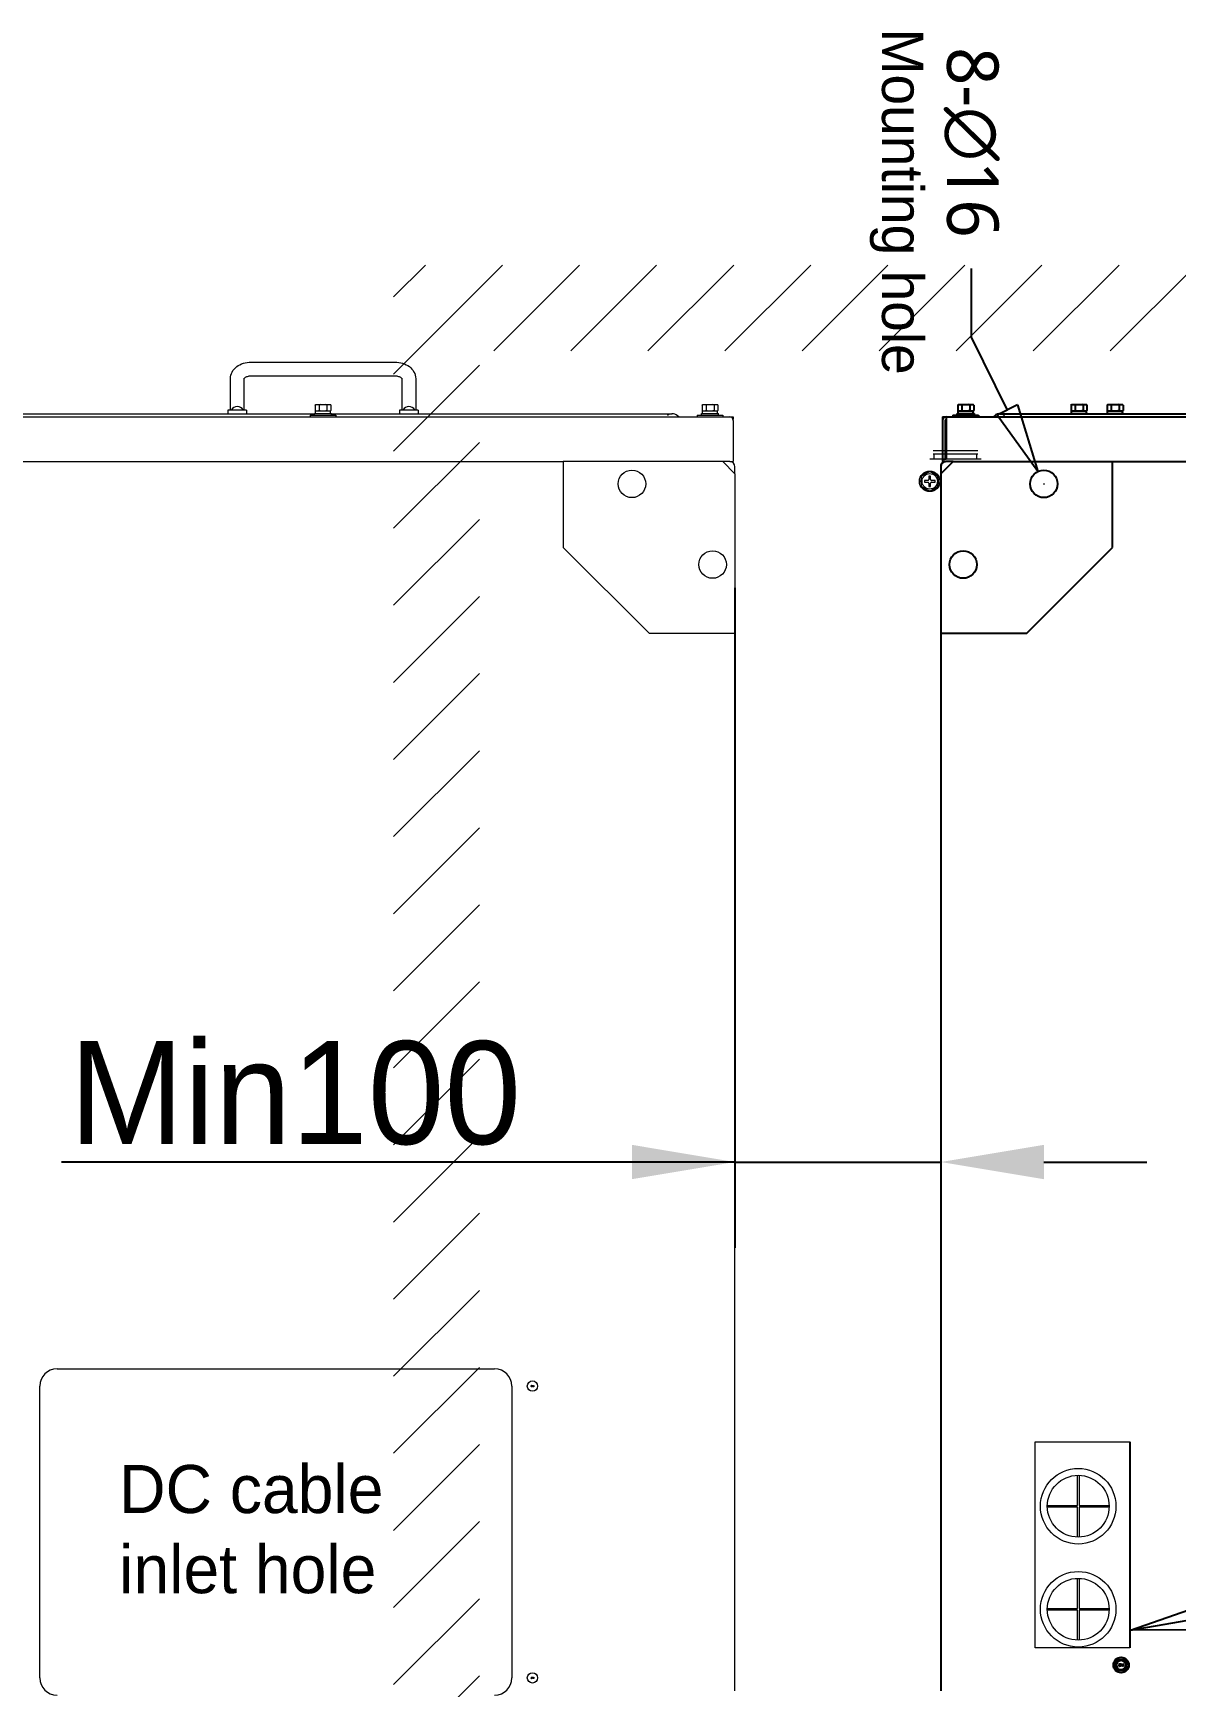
# Model space of a CAD drawing. Header units: inches. Extents: x -4705 to 38647, y 7098 to 31800.
# Drawn here: x 16707 to 17373, y 27996 to 28959 of the extents above; entities that cross this region are included whole.
import ezdxf

# ---------------------------------------------------------------- set-up
doc = ezdxf.new("R2010")
doc.units = ezdxf.units.IN
doc.header["$LTSCALE"] = 10
doc.header["$MEASUREMENT"] = 0
doc.layers.get('0').update_dxf_attribs({"lineweight": 0})
doc.layers.get('Defpoints').update_dxf_attribs({"lineweight": 0})
doc.layers.add('00_COMPONENTS', color=7, linetype='Continuous', lineweight=0)
doc.layers.add('20_ALL_FEATURES', color=7, linetype='Continuous')
doc.layers.add('DIM', color=7, linetype='Continuous')
doc.styles.add('DWGTransNewTextStyle', font='SourceHanSansCN-Normal.ttf')
doc.styles.get("Standard").update_dxf_attribs({"font": 'SourceHanSansCN-Normal.ttf'})
doc.dimstyles.new('ISO-25', dxfattribs={"dimtxt": 100, "dimasz": 80, "dimexe": 50, "dimexo": 50, "dimgap": 20, "dimtad": 1, "dimtxsty": 'Standard', "dimcen": 20, "dimadec": 0, "dimazin": 0, "dimtfac": 1, "dimtmove": 0, "dimatfit": 3, "dimfxl": 1, "dimarcsym": 0})
doc.dimstyles.new('副本 (2) Standard', dxfattribs={"dimtxt": 30, "dimasz": 40, "dimexe": 20, "dimexo": 2, "dimgap": 5, "dimtad": 1, "dimtoh": 1, "dimdec": 0, "dimdsep": 46, "dimtxsty": 'Standard', "dimblk": 'CLOSEDBLANK', "dimcen": 0.09, "dimclrd": 256, "dimadec": 0, "dimazin": 0, "dimtfac": 1, "dimtdec": 0, "dimtofl": 0, "dimtmove": 1, "dimatfit": 2, "dimldrblk": 'CLOSEDBLANK', "dimfxl": 1, "dimtolj": 1, "dimtzin": 0, "dimarcsym": 0})

# ---------------------------------------------------------------- blocks, each defined once
blk = doc.blocks.new('_ClosedBlank')
at = {"color": 0, "linetype": 'ByBlock', "lineweight": -2}
for p, q in [((-1, 0.167), (0, 0)), ((-1, 0.167), (-1, -0.167)), ((0, 0), (-1, -0.167))]:
    blk.add_line(p, q, dxfattribs=at)
blk = doc.blocks.new('*D75')
at = {"color": 2, "lineweight": -2, "ltscale": 50, "transparency": 16777216}
for p, q in [((70.83, -180), (71.01, -180)), ((70.92, -180.09), (70.92, -179.91))]:
    blk.add_line(p, q, dxfattribs=at)
at = {"lineweight": -2, "ltscale": 50, "transparency": 16777216}
for p, q in [((-14.62, -222.38), (27.91, -201.31)), ((-54.62, -222.38), (-14.62, -222.38))]:
    blk.add_line(p, q, dxfattribs=at)
at = {"layer": 'Defpoints', "color": 0, "ltscale": 50, "transparency": 16777216}
for p in [(78.09, -176.45), (63.75, -183.55)]:
    blk.add_point(p, dxfattribs=at)
at = {"lineweight": -2, "ltscale": 50, "transparency": 16777216, "xscale": 40, "yscale": 40, "zscale": 40, "rotation": 26.35738371707308}
blk.add_blockref('_ClosedBlank', (63.75, -183.55), dxfattribs=at)
at = {"color": 2, "ltscale": 50, "transparency": 16777216, "insert": (-127.98, -222.38), "char_height": 30, "attachment_point": 5}
blk.add_mtext('\\A1;\\A1;{\\fLucida Sans Unicode|b0|i0|c134|p34;8-∅16}', dxfattribs=at)
blk = doc.blocks.new('*D50')
at = {"layer": 'Defpoints', "color": 0, "transparency": 16777216}
for p in [(17115.76, 28685.77), (17235.76, 28685.77), (17235.76, 28301.27)]:
    blk.add_point(p, dxfattribs=at)
at = {"layer": 'DIM', "color": 0, "lineweight": -2, "transparency": 16777216}
for p, q in [((17115.76, 28635.77), (17115.76, 28251.27)), ((17235.76, 28635.77), (17235.76, 28251.27)), ((17115.76, 28301.27), (16723.38, 28301.27)), ((17055.76, 28301.27), (16995.76, 28301.27)), ((17115.76, 28301.27), (17235.76, 28301.27)), ((17295.76, 28301.27), (17355.76, 28301.27))]:
    blk.add_line(p, q, dxfattribs=at)
at = {"layer": 'DIM', "color": 0, "transparency": 16777216}
for points in [[(17055.76, 28291.27), (17055.76, 28311.27), (17115.76, 28301.27)], [(17295.76, 28311.27), (17295.76, 28291.27), (17235.76, 28301.27)]]:
    blk.add_solid(points, dxfattribs=at)
at = {"layer": 'DIM', "color": 0, "ltscale": 50, "transparency": 16777216, "insert": (16859.56, 28341.27), "char_height": 60, "attachment_point": 5}
blk.add_mtext('Min100', dxfattribs=at)
blk = doc.blocks.new('xc-pcs-01')
at = {"color": 7, "linetype": 'Continuous'}
for p, q in [((31.92, -239), (31.92, 839)), ((57.92, -140), (57.92, 740)), ((30.12, -205.55), (30.12, -36)), ((24.98, -133.88), (24.68, -134.18)), ((24.68, -142.82), (24.68, -134.18)), ((24.98, -133.88), (28.12, -133.88)), ((28.42, -134.18), (28.12, -133.88)), ((29.82, -134.13), (28.42, -134.13)), ((28.42, -142.88), (28.42, -134.13)), ((30.12, -133.5), (29.82, -133.5)), ((29.82, -143.5), (29.82, -133.5)), ((758.17, -133.6), (759.67, -133.6)), ((758.17, -133.88), (758.17, -133.6)), ((759.51, -134.35), (758.17, -133.88)), ((758.17, -134.82), (759.51, -134.35)), ((758.17, -135.1), (758.17, -134.82)), ((759.67, -133.79), (758.49, -133.79)), ((758.49, -133.79), (759.67, -134.22)), ((759.67, -134.47), (758.49, -134.91)), ((759.67, -133.6), (759.67, -133.79)), ((759.67, -134.22), (759.67, -134.47)), ((24.98, -143.12), (24.68, -142.82)), ((24.98, -136.19), (28.12, -136.19)), ((24.98, -140.81), (28.12, -140.81)), ((24.98, -143.12), (28.12, -143.12)), ((28.42, -142.82), (28.12, -143.12)), ((29.82, -142.88), (28.42, -142.88)), ((30.12, -143.5), (29.82, -143.5)), ((107.92, -140), (57.92, -140)), ((57.92, -232.93), (57.92, -140)), ((157.92, -190), (107.92, -140)), ((759.67, -135.1), (758.17, -135.1)), ((758.17, -135.35), (759, -135.35)), ((758.17, -136.41), (758.17, -135.35)), ((758.33, -136.41), (758.17, -136.41)), ((758.84, -135.51), (758.33, -135.51)), ((758.33, -135.51), (758.33, -136.41)), ((758.49, -134.91), (759.67, -134.91)), ((758.71, -135.82), (758.74, -135.66)), ((758.71, -136.01), (758.71, -135.82)), ((758.74, -136.16), (758.71, -136.01)), ((758.74, -135.66), (758.84, -135.51)), ((758.84, -136.32), (758.74, -136.16)), ((758.97, -136.41), (758.84, -136.32)), ((758.9, -135.69), (758.87, -135.82)), ((758.87, -135.82), (758.87, -136.01)), ((758.87, -136.01), (758.9, -136.13)), ((759, -135.57), (758.9, -135.69)), ((758.9, -136.13), (758.97, -136.23)), ((758.97, -136.23), (759.06, -136.29)), ((759.13, -136.47), (758.97, -136.41)), ((759, -135.35), (759, -135.57)), ((759.06, -136.29), (759.16, -136.32)), ((759.26, -136.47), (759.13, -136.47)), ((759.16, -136.32), (759.22, -136.32)), ((759.22, -136.32), (759.32, -136.29)), ((759.41, -136.41), (759.26, -136.47)), ((759.29, -135.35), (759.41, -135.41)), ((759.29, -135.54), (759.29, -135.35)), ((759.41, -135.6), (759.29, -135.54)), ((759.32, -136.29), (759.41, -136.23)), ((759.41, -135.41), (759.54, -135.51)), ((759.48, -135.69), (759.41, -135.6)), ((759.41, -136.23), (759.48, -136.13)), ((759.54, -136.32), (759.41, -136.41)), ((759.51, -135.82), (759.48, -135.69)), ((759.48, -136.13), (759.51, -136.01)), ((759.51, -136.01), (759.51, -135.82)), ((759.54, -135.51), (759.64, -135.66)), ((759.64, -136.16), (759.54, -136.32)), ((759.64, -135.66), (759.67, -135.82)), ((759.67, -136.01), (759.64, -136.16)), ((759.67, -134.91), (759.67, -135.1)), ((759.67, -135.82), (759.67, -136.01)), ((24.98, -154.88), (24.68, -155.18)), ((24.68, -163.82), (24.68, -155.18)), ((24.98, -154.88), (28.12, -154.88)), ((24.98, -157.19), (28.12, -157.19)), ((24.98, -161.81), (28.12, -161.81)), ((28.42, -155.18), (28.12, -154.88)), ((29.82, -155.13), (28.42, -155.13)), ((28.42, -163.88), (28.42, -155.13)), ((30.12, -154.5), (29.82, -154.5)), ((29.82, -164.5), (29.82, -154.5)), ((24.98, -164.12), (24.68, -163.82)), ((24.98, -164.12), (28.12, -164.12)), ((28.42, -163.82), (28.12, -164.12)), ((29.82, -163.88), (28.42, -163.88)), ((30.12, -164.5), (29.82, -164.5)), ((157.92, -240), (157.92, -190)), ((24.98, -220.88), (24.68, -221.18)), ((24.68, -229.82), (24.68, -221.18)), ((24.98, -220.88), (28.12, -220.88)), ((28.42, -221.18), (28.12, -220.88)), ((29.82, -221.13), (28.42, -221.13)), ((28.42, -229.88), (28.42, -221.13)), ((30.92, -220.5), (29.82, -220.5)), ((29.82, -230.5), (29.82, -220.5)), ((30.92, -218), (31.92, -218)), ((30.92, -233), (30.92, -218)), ((24.98, -230.12), (24.68, -229.82)), ((24.98, -223.19), (28.12, -223.19)), ((24.98, -227.81), (28.12, -227.81)), ((24.98, -230.12), (28.12, -230.12)), ((28.42, -229.82), (28.12, -230.12)), ((29.82, -229.88), (28.42, -229.88)), ((30.92, -230.5), (29.82, -230.5)), ((30.92, -233), (31.92, -233)), ((31.92, -237), (56.42, -237)), ((31.92, -239), (33.42, -239)), ((33.92, -237.5), (56.42, -237.5)), ((33.92, -239), (57.92, -239)), ((56.42, -237), (56.42, -237.5)), ((56.42, -239), (56.42, -237.5)), ((64.99, -240), (57.92, -232.93)), ((57.92, -232.93), (57.92, -237)), ((60.92, -240), (64.99, -240)), ((64.99, -240), (157.92, -240)), ((157.92, -240), (773.92, -240))]:
    blk.add_line(p, q, dxfattribs=at)
for radius in [4.5, 4.3, 3.25, 2.75]:
    blk.add_circle((758.92, -135), radius, dxfattribs=at)
at = {"color": 1, "linetype": 'Continuous'}
for centre in [(70.92, -180), (117.92, -227)]:
    blk.add_circle(centre, 8, dxfattribs=at)
at = {"color": 7, "linetype": 'Continuous'}
for centre, radius, start, end in [((26.7, -135.74), 2.53, 142.26568, 142.97577), ((26.35, -135.79), 2.6, 37.03547, 38.69171), ((26.3, -141.18), 2.65, 321.31748, 322.26359), ((26.4, -141.26), 2.53, 322.26572, 322.97577), ((26.7, -156.74), 2.53, 142.26568, 142.97577), ((26.35, -156.79), 2.6, 37.03547, 38.69171), ((26.3, -162.18), 2.65, 321.31748, 322.26359), ((26.4, -162.26), 2.53, 322.26572, 322.97577), ((35.12, -205.55), 5, 145.68896, 229.33685), ((26.7, -222.74), 2.53, 142.26568, 142.97577), ((26.35, -222.79), 2.6, 37.03547, 38.69171), ((26.3, -228.18), 2.65, 321.31748, 322.26359), ((26.4, -228.26), 2.53, 322.26572, 322.97577), ((33.92, -237), 2, 180, 270), ((33.92, -237), 0.5, 180, 270), ((60.92, -237), 3, 180, 270), ((60.42, -237.5), 2.5, 180, 270)]:
    blk.add_arc(centre, radius, start, end, dxfattribs=at)
for points in [[(24.98, -133.88), (24.88, -133.98), (24.79, -134.09), (24.7, -134.2)], [(28.12, -133.88), (28.21, -133.97), (28.3, -134.06), (28.37, -134.16)], [(24.68, -135.85), (24.77, -135.97), (24.87, -136.08), (24.98, -136.19)], [(24.98, -136.19), (24.87, -136.41), (24.77, -136.64), (24.68, -136.87)], [(24.68, -140.13), (24.77, -140.36), (24.87, -140.59), (24.98, -140.81)], [(24.98, -140.81), (24.87, -140.92), (24.77, -141.03), (24.68, -141.15)], [(24.68, -142.78), (24.77, -142.9), (24.87, -143.01), (24.98, -143.12)], [(28.42, -135.85), (28.33, -135.97), (28.23, -136.08), (28.12, -136.19)], [(28.12, -136.19), (28.23, -136.41), (28.33, -136.64), (28.42, -136.87)], [(28.42, -140.13), (28.33, -140.36), (28.23, -140.59), (28.12, -140.81)], [(28.12, -140.81), (28.23, -140.92), (28.33, -141.03), (28.42, -141.15)], [(28.37, -142.84), (28.3, -142.94), (28.21, -143.03), (28.12, -143.12)], [(24.68, -156.85), (24.77, -156.97), (24.87, -157.08), (24.98, -157.19)], [(24.98, -157.19), (24.87, -157.41), (24.77, -157.64), (24.68, -157.87)], [(24.68, -161.13), (24.77, -161.36), (24.87, -161.59), (24.98, -161.81)], [(24.98, -161.81), (24.87, -161.92), (24.77, -162.03), (24.68, -162.15)], [(24.98, -154.88), (24.88, -154.98), (24.79, -155.09), (24.7, -155.2)], [(28.12, -154.88), (28.21, -154.97), (28.3, -155.06), (28.37, -155.16)], [(28.42, -156.85), (28.33, -156.97), (28.23, -157.08), (28.12, -157.19)], [(28.12, -157.19), (28.23, -157.41), (28.33, -157.64), (28.42, -157.87)], [(28.42, -161.13), (28.33, -161.36), (28.23, -161.59), (28.12, -161.81)], [(28.12, -161.81), (28.23, -161.92), (28.33, -162.03), (28.42, -162.15)], [(24.68, -163.78), (24.77, -163.9), (24.87, -164.01), (24.98, -164.12)], [(28.37, -163.84), (28.3, -163.94), (28.21, -164.03), (28.12, -164.12)], [(24.98, -220.88), (24.88, -220.98), (24.79, -221.09), (24.7, -221.2)], [(28.12, -220.88), (28.21, -220.97), (28.3, -221.06), (28.37, -221.16)], [(24.68, -222.85), (24.77, -222.97), (24.87, -223.08), (24.98, -223.19)], [(24.98, -223.19), (24.87, -223.41), (24.77, -223.64), (24.68, -223.87)], [(24.68, -227.13), (24.77, -227.36), (24.87, -227.59), (24.98, -227.81)], [(24.98, -227.81), (24.87, -227.92), (24.77, -228.03), (24.68, -228.15)], [(24.68, -229.78), (24.77, -229.9), (24.87, -230.01), (24.98, -230.12)], [(28.42, -222.85), (28.33, -222.97), (28.23, -223.08), (28.12, -223.19)], [(28.12, -223.19), (28.23, -223.41), (28.33, -223.64), (28.42, -223.87)], [(28.42, -227.13), (28.33, -227.36), (28.23, -227.59), (28.12, -227.81)], [(28.12, -227.81), (28.23, -227.92), (28.33, -228.03), (28.42, -228.15)], [(28.37, -229.84), (28.3, -229.94), (28.21, -230.03), (28.12, -230.12)]]:
    blk.add_open_spline(points, degree=3, dxfattribs=at)
at = {"color": 2, "insert": (-194.31, -281.57), "char_height": 24, "width": 320.2626, "attachment_point": 7, "style": 'DWGTransNewTextStyle'}
blk.add_mtext('Mounting hole', dxfattribs=at)
at = {"color": 2, "ltscale": 50}
dim = blk.add_diameter_dim_2p(p1=(78.09, -176.45), p2=(63.75, -183.55), text='\\A1;{\\fLucida Sans Unicode|b0|i0|c134|p34;8-<>}', dimstyle='副本 (2) Standard', override={"dimtxt": 30, "dimasz": 40, "dimtad": 0, "dimtxsty": 'Standard', "dimclre": 2, "dimclrt": 2}, dxfattribs=at)
dim.commit()
dim.dimension.update_dxf_attribs({"geometry": '*D75', "text_midpoint": (-14.62, -222.38), "dimtype": 163})
blk.add_leader([(738.66, -129.44), (705.37, 62.39), (496.05, 62.39)], dimstyle='副本 (2) Standard', override={"dimgap": 5, "dimtad": 0, "dimclrd": 2}, dxfattribs=at)
blk = doc.blocks.new('pcs01')
at = {"layer": 'DIM', "color": 0, "rotation": 180}
blk.add_blockref('xc-pcs-01', (0, 600), dxfattribs=at)

msp = doc.modelspace()

# ---------------------------------------------------------------- hatches: boundary and pattern name
h = msp.add_hatch()
h.set_pattern_fill('ANSI31', scale=10)
h.set_pattern_definition([(45, (9921.96, 30655.774), (-22.45064, 22.45064), [])])
h.paths.add_polyline_path([(16966.883, 28773.686), (18416.883, 28773.686), (18416.883, 26673.686), (16966.883, 26673.686)], flags=16)
h.paths.add_polyline_path([(16916.883, 28823.686), (18466.883, 28823.686), (18466.883, 26488.648), (16916.883, 26488.648)])

# ---------------------------------------------------------------- linework, layer by layer
at = {"color": 7, "linetype": 'Continuous'}
for p, q in [((16833.76, 28767.19), (16917.76, 28767.19)), ((16821.76, 28739.269), (16821.76, 28757.533)), ((16829.76, 28739.269), (16829.76, 28757.533)), ((16833.76, 28759.19), (16917.76, 28759.19)), ((16921.76, 28757.533), (16921.76, 28739.269)), ((16929.76, 28757.533), (16929.76, 28739.269)), ((16433.76, 28737.069), (16870.76, 28737.069)), ((16831.26, 28739.269), (16820.26, 28739.269)), ((16820.26, 28739.269), (16820.26, 28737.069)), ((16831.26, 28739.269), (16831.26, 28737.069)), ((16870.76, 28737.369), (16880.76, 28737.369)), ((16870.76, 28736.269), (16870.76, 28737.369)), ((16871.141, 28742.209), (16871.441, 28742.509)), ((16871.141, 28742.209), (16871.141, 28739.069)), ((16871.441, 28738.769), (16871.141, 28739.069)), ((16871.385, 28738.769), (16880.135, 28738.769)), ((16871.385, 28737.369), (16871.385, 28738.769)), ((16871.441, 28742.509), (16880.078, 28742.509)), ((16873.45, 28742.209), (16873.45, 28739.069)), ((16878.069, 28742.209), (16878.069, 28739.069)), ((16880.378, 28742.209), (16880.078, 28742.509)), ((16880.078, 28738.769), (16880.378, 28739.069)), ((16880.135, 28737.369), (16880.135, 28738.769)), ((16880.378, 28742.209), (16880.378, 28739.069)), ((16880.76, 28736.269), (16880.76, 28737.369)), ((16880.76, 28737.069), (17079.21, 28737.069)), ((16931.26, 28739.269), (16920.26, 28739.269)), ((16920.26, 28739.269), (16920.26, 28737.069)), ((16931.26, 28739.269), (16931.26, 28737.069)), ((17096.26, 28737.369), (17106.26, 28737.369)), ((17096.26, 28736.269), (17096.26, 28737.369)), ((17096.641, 28742.209), (17096.941, 28742.509)), ((17096.641, 28742.209), (17096.641, 28739.069)), ((17096.941, 28738.769), (17096.641, 28739.069)), ((17096.885, 28738.769), (17105.635, 28738.769)), ((17096.885, 28737.369), (17096.885, 28738.769)), ((17096.941, 28742.509), (17105.578, 28742.509)), ((17098.95, 28742.209), (17098.95, 28739.069)), ((17103.569, 28742.209), (17103.569, 28739.069)), ((17105.878, 28742.209), (17105.578, 28742.509)), ((17105.578, 28738.769), (17105.878, 28739.069)), ((17105.635, 28737.369), (17105.635, 28738.769)), ((17105.878, 28742.209), (17105.878, 28739.069)), ((17106.26, 28736.269), (17106.26, 28737.369)), ((16036.76, 28735.269), (17114.76, 28735.269)), ((16868.26, 28736.269), (16883.26, 28736.269)), ((16868.26, 28736.269), (16868.26, 28735.269)), ((16883.26, 28736.269), (16883.26, 28735.269)), ((17093.76, 28736.269), (17108.76, 28736.269)), ((17093.76, 28736.269), (17093.76, 28735.269)), ((17108.76, 28736.269), (17108.76, 28735.269)), ((17114.76, 28735.269), (17114.76, 28733.769)), ((17114.76, 28733.269), (17114.76, 28709.269)), ((16135.76, 28709.269), (17015.76, 28709.269)), ((17108.69, 28709.269), (17015.76, 28709.269)), ((17015.76, 28709.269), (17015.76, 28659.269)), ((17112.76, 28709.269), (17108.69, 28709.269)), ((17108.69, 28709.269), (17115.76, 28702.199)), ((17112.76, 28709.269), (17114.76, 28709.269)), ((17115.76, 28702.199), (17115.76, 28706.269)), ((17115.76, 28702.199), (17115.76, 28609.269)), ((17015.76, 28659.269), (17065.76, 28609.269)), ((17065.76, 28609.269), (17115.76, 28609.269)), ((17115.76, 27993.269), (17115.76, 28609.269)), ((16997.026, 28170.676), (16997.06, 28170.761)), ((16997.026, 28170.591), (16997.026, 28170.676)), ((16997.06, 28170.506), (16997.026, 28170.591)), ((16997.06, 28170.982), (16997.076, 28171.033)), ((16997.143, 28170.982), (16997.06, 28170.982)), ((16997.06, 28170.761), (16997.11, 28170.812)), ((16997.11, 28170.438), (16997.06, 28170.506)), ((16997.076, 28171.033), (16997.126, 28171.101)), ((16997.11, 28170.812), (16997.193, 28170.863)), ((16997.126, 28170.71), (16997.11, 28170.659)), ((16997.11, 28170.659), (16997.11, 28170.608)), ((16997.11, 28170.608), (16997.126, 28170.557)), ((16997.193, 28170.387), (16997.11, 28170.438)), ((16997.126, 28171.101), (16997.21, 28171.152)), ((16997.16, 28170.744), (16997.126, 28170.71)), ((16997.126, 28170.557), (16997.16, 28170.506)), ((16997.176, 28171.033), (16997.143, 28170.982)), ((16997.21, 28170.778), (16997.16, 28170.744)), ((16997.16, 28170.506), (16997.21, 28170.472)), ((16997.226, 28171.067), (16997.176, 28171.033)), ((16997.193, 28170.863), (16997.276, 28170.88)), ((16997.276, 28170.369), (16997.193, 28170.387)), ((16997.21, 28171.152), (16997.293, 28171.169)), ((16997.26, 28170.795), (16997.21, 28170.778)), ((16997.21, 28170.472), (16997.26, 28170.455)), ((16997.276, 28171.084), (16997.226, 28171.067)), ((16997.376, 28170.795), (16997.26, 28170.795)), ((16997.26, 28170.455), (16997.376, 28170.455)), ((16997.376, 28171.084), (16997.276, 28171.084)), ((16997.276, 28170.88), (16997.36, 28170.88)), ((16997.36, 28170.369), (16997.276, 28170.369)), ((16997.293, 28171.169), (16997.36, 28171.169)), ((16997.36, 28171.169), (16997.443, 28171.152)), ((16997.36, 28170.88), (16997.443, 28170.863)), ((16997.443, 28170.387), (16997.36, 28170.369)), ((16997.426, 28171.067), (16997.376, 28171.084)), ((16997.426, 28170.778), (16997.376, 28170.795)), ((16997.376, 28170.455), (16997.426, 28170.472)), ((16997.476, 28171.033), (16997.426, 28171.067)), ((16997.476, 28170.744), (16997.426, 28170.778)), ((16997.426, 28170.472), (16997.476, 28170.506)), ((16997.443, 28171.152), (16997.526, 28171.101)), ((16997.443, 28170.863), (16997.543, 28170.795)), ((16997.526, 28170.438), (16997.443, 28170.387)), ((16997.51, 28170.982), (16997.476, 28171.033)), ((16997.51, 28170.71), (16997.476, 28170.744)), ((16997.476, 28170.506), (16997.51, 28170.557)), ((16997.526, 28170.931), (16997.51, 28170.982)), ((16997.526, 28170.659), (16997.51, 28170.71)), ((16997.51, 28170.557), (16997.526, 28170.608)), ((16997.526, 28171.101), (16997.576, 28171.033)), ((16997.543, 28170.829), (16997.526, 28170.931)), ((16997.526, 28170.608), (16997.526, 28170.659)), ((16997.576, 28170.506), (16997.526, 28170.438)), ((16997.543, 28170.795), (16997.543, 28170.829)), ((16997.576, 28171.033), (16997.61, 28170.948)), ((16997.61, 28170.591), (16997.576, 28170.506)), ((16997.61, 28170.948), (16997.626, 28170.829)), ((16997.626, 28170.71), (16997.61, 28170.591)), ((16997.626, 28170.829), (16997.626, 28170.71)), ((16997.76, 28171.169), (16997.91, 28171.169)), ((16997.76, 28170.369), (16997.76, 28171.169)), ((16997.86, 28170.369), (16997.76, 28170.369)), ((16997.86, 28170.999), (16997.86, 28170.369)), ((16998.093, 28170.369), (16997.86, 28170.999)), ((16997.91, 28171.169), (16998.16, 28170.455)), ((16998.226, 28170.369), (16998.093, 28170.369)), ((16998.16, 28170.455), (16998.41, 28171.169)), ((16998.46, 28170.999), (16998.226, 28170.369)), ((16998.41, 28171.169), (16998.56, 28171.169)), ((16998.46, 28170.369), (16998.46, 28170.999)), ((16998.56, 28170.369), (16998.46, 28170.369)), ((16998.56, 28171.169), (16998.56, 28170.369)), ((16997.026, 28000.676), (16997.06, 28000.761)), ((16997.026, 28000.591), (16997.026, 28000.676)), ((16997.06, 28000.506), (16997.026, 28000.591)), ((16997.06, 28000.982), (16997.076, 28001.033)), ((16997.143, 28000.982), (16997.06, 28000.982)), ((16997.06, 28000.761), (16997.11, 28000.812)), ((16997.11, 28000.438), (16997.06, 28000.506)), ((16997.076, 28001.033), (16997.126, 28001.101)), ((16997.11, 28000.812), (16997.193, 28000.863)), ((16997.126, 28000.71), (16997.11, 28000.659)), ((16997.11, 28000.659), (16997.11, 28000.608)), ((16997.11, 28000.608), (16997.126, 28000.557)), ((16997.193, 28000.387), (16997.11, 28000.438)), ((16997.126, 28001.101), (16997.21, 28001.152)), ((16997.16, 28000.744), (16997.126, 28000.71)), ((16997.126, 28000.557), (16997.16, 28000.506)), ((16997.176, 28001.033), (16997.143, 28000.982)), ((16997.21, 28000.778), (16997.16, 28000.744)), ((16997.16, 28000.506), (16997.21, 28000.472)), ((16997.226, 28001.067), (16997.176, 28001.033)), ((16997.193, 28000.863), (16997.276, 28000.88)), ((16997.276, 28000.369), (16997.193, 28000.387)), ((16997.21, 28001.152), (16997.293, 28001.169)), ((16997.26, 28000.795), (16997.21, 28000.778)), ((16997.21, 28000.472), (16997.26, 28000.455)), ((16997.276, 28001.084), (16997.226, 28001.067)), ((16997.376, 28000.795), (16997.26, 28000.795)), ((16997.26, 28000.455), (16997.376, 28000.455)), ((16997.376, 28001.084), (16997.276, 28001.084)), ((16997.276, 28000.88), (16997.36, 28000.88)), ((16997.36, 28000.369), (16997.276, 28000.369)), ((16997.293, 28001.169), (16997.36, 28001.169)), ((16997.36, 28001.169), (16997.443, 28001.152)), ((16997.36, 28000.88), (16997.443, 28000.863)), ((16997.443, 28000.387), (16997.36, 28000.369)), ((16997.426, 28001.067), (16997.376, 28001.084)), ((16997.426, 28000.778), (16997.376, 28000.795)), ((16997.376, 28000.455), (16997.426, 28000.472)), ((16997.476, 28001.033), (16997.426, 28001.067)), ((16997.476, 28000.744), (16997.426, 28000.778)), ((16997.426, 28000.472), (16997.476, 28000.506)), ((16997.443, 28001.152), (16997.526, 28001.101)), ((16997.443, 28000.863), (16997.543, 28000.795)), ((16997.526, 28000.438), (16997.443, 28000.387)), ((16997.51, 28000.982), (16997.476, 28001.033)), ((16997.51, 28000.71), (16997.476, 28000.744)), ((16997.476, 28000.506), (16997.51, 28000.557)), ((16997.526, 28000.931), (16997.51, 28000.982)), ((16997.526, 28000.659), (16997.51, 28000.71)), ((16997.51, 28000.557), (16997.526, 28000.608)), ((16997.526, 28001.101), (16997.576, 28001.033)), ((16997.543, 28000.829), (16997.526, 28000.931)), ((16997.526, 28000.608), (16997.526, 28000.659)), ((16997.576, 28000.506), (16997.526, 28000.438)), ((16997.543, 28000.795), (16997.543, 28000.829)), ((16997.576, 28001.033), (16997.61, 28000.948)), ((16997.61, 28000.591), (16997.576, 28000.506)), ((16997.61, 28000.948), (16997.626, 28000.829)), ((16997.626, 28000.71), (16997.61, 28000.591)), ((16997.626, 28000.829), (16997.626, 28000.71)), ((16997.76, 28001.169), (16997.91, 28001.169)), ((16997.76, 28000.369), (16997.76, 28001.169)), ((16997.86, 28000.369), (16997.76, 28000.369)), ((16998.093, 28000.369), (16997.86, 28000.999)), ((16997.86, 28000.999), (16997.86, 28000.369)), ((16997.91, 28001.169), (16998.16, 28000.455)), ((16998.226, 28000.369), (16998.093, 28000.369)), ((16998.16, 28000.455), (16998.41, 28001.169)), ((16998.46, 28000.999), (16998.226, 28000.369)), ((16998.41, 28001.169), (16998.56, 28001.169)), ((16998.46, 28000.369), (16998.46, 28000.999)), ((16998.56, 28000.369), (16998.46, 28000.369)), ((16998.56, 28001.169), (16998.56, 28000.369))]:
    msp.add_line(p, q, dxfattribs=at)
at = {"color": 1, "linetype": 'Continuous'}
for p, q in [((16720.76, 28180.769), (16975.76, 28180.769)), ((16710.76, 28000.769), (16710.76, 28170.769)), ((16985.76, 28170.769), (16985.76, 28000.769))]:
    msp.add_line(p, q, dxfattribs=at)
at = {"color": 4, "linetype": 'Continuous'}
for p, q in [((17290.76, 28018.269), (17290.76, 28138.269)), ((17290.76, 28138.269), (17345.76, 28138.269)), ((17345.76, 28018.269), (17290.76, 28018.269))]:
    msp.add_line(p, q, dxfattribs=at)
at = {"color": 1, "linetype": 'Continuous'}
for centre in [(17055.76, 28696.269), (17102.76, 28649.269)]:
    msp.add_circle(centre, 8, dxfattribs=at)
at = {"color": 7, "linetype": 'Continuous'}
for centre in [(16997.76, 28170.769), (16997.76, 28000.769)]:
    msp.add_circle(centre, 3, dxfattribs=at)
for centre, radius, start, end in [((16825.76, 28737.269), 4, 30, 150), ((16873.08, 28740.887), 2.653, 231.317476, 232.263592), ((16873.002, 28740.786), 2.525, 232.265724, 232.975775), ((16878.517, 28740.493), 2.525, 52.265683, 52.975775), ((16878.473, 28740.844), 2.598, 307.035467, 308.691709), ((16925.76, 28737.269), 4, 30, 150), ((17079.21, 28732.069), 5, 40.663155, 124.311039), ((17098.58, 28740.887), 2.653, 231.317476, 232.263592), ((17098.502, 28740.786), 2.525, 232.265724, 232.975775), ((17104.017, 28740.493), 2.525, 52.265683, 52.975775), ((17103.973, 28740.844), 2.598, 307.035467, 308.691709), ((17112.76, 28733.269), 2, 0, 90), ((17112.76, 28706.269), 3, 0, 90)]:
    msp.add_arc(centre, radius, start, end, dxfattribs=at)
at = {"color": 1, "linetype": 'Continuous'}
for centre, start, end in [((16720.76, 28170.769), 90, 180), ((16975.76, 28170.769), 0, 90), ((16720.76, 28000.769), 180, 270), ((16975.76, 28000.769), 270, 0)]:
    msp.add_arc(centre, 10, start, end, dxfattribs=at)
at = {"color": 7, "linetype": 'Continuous'}
for points, knots in [([(16821.76, 28757.533), (16821.76, 28758.878), (16822.492, 28761.641), (16826.349, 28765.929), (16830.859, 28767.19), (16833.76, 28767.19)], [0, 0, 0, 0, 0.239262, 0.4840104, 1, 1, 1, 1]), ([(16917.76, 28767.19), (16920.66, 28767.19), (16925.17, 28765.929), (16929.027, 28761.641), (16929.76, 28758.878), (16929.76, 28757.533)], [0, 0, 0, 0, 0.5159953, 0.7607364, 1, 1, 1, 1]), ([(16829.76, 28757.533), (16829.76, 28757.489), (16829.837, 28757.8), (16830.018, 28757.898), (16830.412, 28758.316), (16831.016, 28758.631), (16832.135, 28759.07), (16833.097, 28759.19), (16833.76, 28759.19)], [0, 0, 0, 0, 0.029453, 0.0947001, 0.2081771, 0.3664465, 0.5592926, 1, 1, 1, 1]), ([(16917.76, 28759.19), (16918.422, 28759.19), (16919.384, 28759.07), (16920.503, 28758.631), (16921.107, 28758.316), (16921.502, 28757.898), (16921.682, 28757.8), (16921.76, 28757.489), (16921.76, 28757.533)], [0, 0, 0, 0, 0.4407282, 0.6335813, 0.7918484, 0.9053145, 0.9705679, 1, 1, 1, 1])]:
    msp.add_open_spline(points, degree=3, knots=knots, dxfattribs=at)
for points in [[(16871.481, 28742.509), (16871.361, 28742.418), (16871.248, 28742.316), (16871.141, 28742.209)], [(16871.422, 28738.816), (16871.323, 28738.894), (16871.23, 28738.98), (16871.141, 28739.069)], [(16873.45, 28742.209), (16873.343, 28742.316), (16873.231, 28742.418), (16873.11, 28742.509)], [(16873.45, 28739.069), (16873.343, 28738.963), (16873.231, 28738.861), (16873.11, 28738.769)], [(16874.131, 28742.509), (16873.899, 28742.422), (16873.672, 28742.32), (16873.45, 28742.209)], [(16874.131, 28738.769), (16873.899, 28738.857), (16873.672, 28738.959), (16873.45, 28739.069)], [(16878.069, 28742.209), (16877.847, 28742.32), (16877.62, 28742.422), (16877.388, 28742.509)], [(16878.069, 28739.069), (16877.847, 28738.959), (16877.62, 28738.857), (16877.388, 28738.769)], [(16878.409, 28742.509), (16878.289, 28742.418), (16878.176, 28742.316), (16878.069, 28742.209)], [(16878.409, 28738.769), (16878.289, 28738.861), (16878.176, 28738.963), (16878.069, 28739.069)], [(16880.378, 28742.209), (16880.279, 28742.309), (16880.174, 28742.404), (16880.063, 28742.49)], [(16880.378, 28739.069), (16880.289, 28738.98), (16880.196, 28738.894), (16880.097, 28738.816)], [(17096.981, 28742.509), (17096.861, 28742.418), (17096.748, 28742.316), (17096.641, 28742.209)], [(17096.922, 28738.816), (17096.823, 28738.894), (17096.73, 28738.98), (17096.641, 28739.069)], [(17098.95, 28742.209), (17098.843, 28742.316), (17098.731, 28742.418), (17098.61, 28742.509)], [(17098.95, 28739.069), (17098.843, 28738.963), (17098.731, 28738.861), (17098.61, 28738.769)], [(17099.631, 28742.509), (17099.399, 28742.422), (17099.172, 28742.32), (17098.95, 28742.209)], [(17099.631, 28738.769), (17099.399, 28738.857), (17099.172, 28738.959), (17098.95, 28739.069)], [(17103.569, 28742.209), (17103.347, 28742.32), (17103.12, 28742.422), (17102.888, 28742.509)], [(17103.569, 28739.069), (17103.347, 28738.959), (17103.12, 28738.857), (17102.888, 28738.769)], [(17103.909, 28742.509), (17103.789, 28742.418), (17103.676, 28742.316), (17103.569, 28742.209)], [(17103.909, 28738.769), (17103.789, 28738.861), (17103.676, 28738.963), (17103.569, 28739.069)], [(17105.878, 28742.209), (17105.779, 28742.309), (17105.674, 28742.404), (17105.563, 28742.49)], [(17105.878, 28739.069), (17105.789, 28738.98), (17105.696, 28738.894), (17105.597, 28738.816)]]:
    msp.add_open_spline(points, degree=3, dxfattribs=at)
at = {"layer": '00_COMPONENTS', "color": 0, "linetype": 'Continuous'}
for p, q in [((17259.26, 28710.769), (17229.26, 28710.769)), ((17231.26, 28715.769), (17257.26, 28715.769)), ((17231.26, 28713.769), (17257.26, 28713.769)), ((17231.76, 28710.769), (17231.76, 28713.769)), ((17256.76, 28710.769), (17256.76, 28713.769)), ((17229.26, 28703.543), (17224.26, 28700.656)), ((17224.26, 28700.656), (17224.26, 28694.883)), ((17228.26, 28698.269), (17226.16, 28698.269)), ((17226.16, 28698.269), (17226.16, 28697.269)), ((17229.76, 28700.869), (17228.76, 28700.869)), ((17228.76, 28700.869), (17228.76, 28698.769)), ((17234.26, 28700.656), (17229.26, 28703.543)), ((17229.76, 28698.769), (17229.76, 28700.869)), ((17232.36, 28698.269), (17230.26, 28698.269)), ((17232.36, 28697.269), (17232.36, 28698.269)), ((17234.26, 28694.883), (17234.26, 28700.656)), ((17224.26, 28694.883), (17229.26, 28691.996)), ((17226.16, 28697.269), (17228.26, 28697.269)), ((17228.76, 28696.769), (17228.76, 28694.669)), ((17228.76, 28694.669), (17229.76, 28694.669)), ((17229.26, 28691.996), (17234.26, 28694.883)), ((17229.76, 28694.669), (17229.76, 28696.769)), ((17230.26, 28697.269), (17232.36, 28697.269))]:
    msp.add_line(p, q, dxfattribs=at)
at = {"layer": '00_COMPONENTS', "color": 4, "linetype": 'Continuous'}
for p, q in [((17315.26, 28101.269), (17315.26, 28118.763)), ((17316.26, 28118.763), (17316.26, 28101.269)), ((17297.767, 28101.269), (17315.26, 28101.269)), ((17316.26, 28101.269), (17333.753, 28101.269)), ((17315.26, 28100.269), (17297.767, 28100.269)), ((17315.26, 28082.776), (17315.26, 28100.269)), ((17316.26, 28100.269), (17316.26, 28082.776)), ((17333.753, 28100.269), (17316.26, 28100.269)), ((17315.26, 28041.269), (17315.26, 28058.763)), ((17316.26, 28058.763), (17316.26, 28041.269)), ((17297.767, 28041.269), (17315.26, 28041.269)), ((17315.26, 28040.269), (17297.767, 28040.269)), ((17315.26, 28022.776), (17315.26, 28040.269)), ((17316.26, 28041.269), (17333.753, 28041.269)), ((17316.26, 28040.269), (17316.26, 28022.776)), ((17333.753, 28040.269), (17316.26, 28040.269))]:
    msp.add_line(p, q, dxfattribs=at)
at = {"layer": '00_COMPONENTS', "color": 0, "linetype": 'Continuous'}
for radius in [6, 4.5]:
    msp.add_circle((17229.26, 28697.769), radius, dxfattribs=at)
at = {"layer": '00_COMPONENTS', "color": 4, "linetype": 'Continuous'}
for centre, radius in [((17315.76, 28100.769), 22), ((17315.76, 28100.769), 18), ((17315.76, 28040.769), 22), ((17315.76, 28040.769), 18)]:
    msp.add_circle(centre, radius, dxfattribs=at)
at = {"layer": '00_COMPONENTS', "color": 0, "linetype": 'Continuous'}
for centre, radius, start, end in [((17229.26, 28697.769), 5.355, 159.020216, 200.979784), ((17229.26, 28697.769), 5.474, 144.007553, 155.992447), ((17229.26, 28697.769), 5.355, 99.020216, 140.979784), ((17228.26, 28698.769), 0.5, 270, 0), ((17229.26, 28697.769), 5.474, 84.007553, 95.992447), ((17230.26, 28698.769), 0.5, 180, 270), ((17229.26, 28697.769), 5.355, 39.020216, 80.979784), ((17229.26, 28697.769), 5.474, 24.007553, 35.992447), ((17229.26, 28697.769), 5.355, 339.020216, 20.979784), ((17229.26, 28697.769), 5.474, 204.007553, 215.992447), ((17229.26, 28697.769), 5.355, 219.020216, 260.979784), ((17228.26, 28696.769), 0.5, 0, 90), ((17229.26, 28697.769), 5.474, 264.007553, 275.992447), ((17230.26, 28696.769), 0.5, 90, 180), ((17229.26, 28697.769), 5.355, 279.020216, 320.979784), ((17229.26, 28697.769), 5.474, 324.007553, 335.992447)]:
    msp.add_arc(centre, radius, start, end, dxfattribs=at)
at = {"layer": '20_ALL_FEATURES', "color": 4, "linetype": 'Continuous'}
msp.add_line((17345.76, 28138.269), (17345.76, 28018.269), dxfattribs=at)

# ---------------------------------------------------------------- block references
at = {"layer": 'DIM', "rotation": 90}
msp.add_blockref('pcs01', (18075.76, 28767.19), dxfattribs=at)

# ---------------------------------------------------------------- texts
at = {"color": 2, "lineweight": 0, "insert": (16756.973, 28049.725), "char_height": 28, "width": 224.21481, "attachment_point": 7, "style": 'DWGTransNewTextStyle'}
msp.add_mtext('DC cable inlet hole', dxfattribs=at)

# ---------------------------------------------------------------- dimensions: what is measured, and where the dimension line sits
at = {"layer": 'DIM'}
dim = msp.add_linear_dim(base=(17235.76, 28301.269), p1=(17115.76, 28685.769), p2=(17235.76, 28685.769), angle=180, text='Min100', dimstyle='ISO-25', override={"dimtxt": 60, "dimasz": 60, "dimgap": 10, "dimtxsty": 'Standard'}, dxfattribs=at)
dim.commit()
dim.dimension.update_dxf_attribs({"geometry": '*D50', "text_midpoint": (16859.559, 28301.269), "dimtype": 160})

doc.saveas('drawing.dxf')
